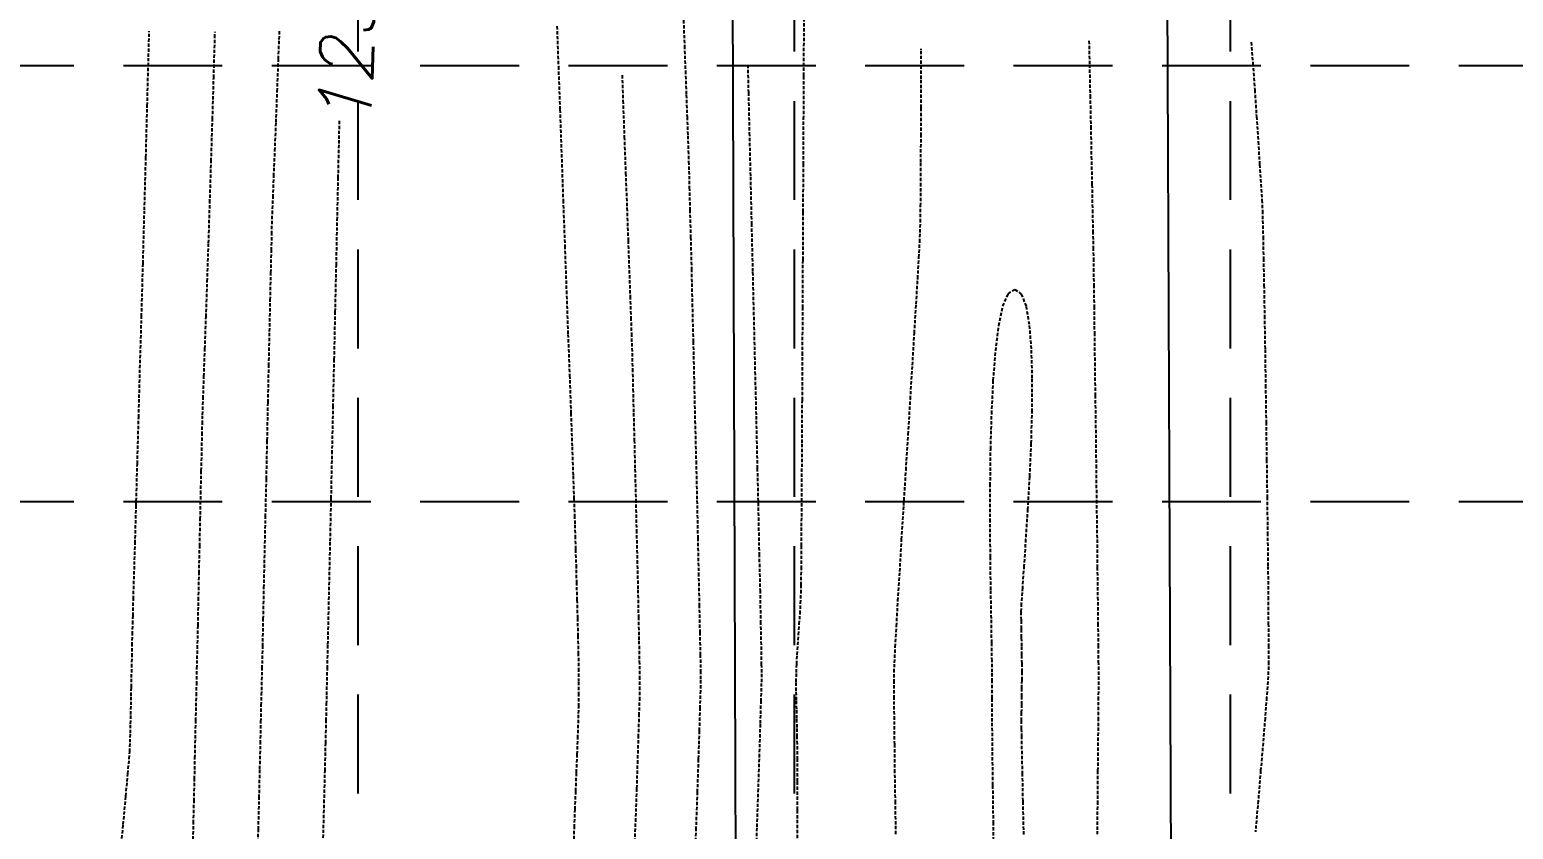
# Model space of a CAD drawing. Header units: inches. Extents: x 7994 to 10114, y 11164 to 12491.
# Drawn here: x 9889.2 to 10001.7, y 12265.6 to 12326.2 of the extents above; entities that cross this region are included whole.
import ezdxf

# ---------------------------------------------------------------- set-up
doc = ezdxf.new("R2010")
doc.units = ezdxf.units.IN
doc.header["$MEASUREMENT"] = 0
doc.linetypes.add('HIDDEN', pattern=[0.375, 0.25, -0.125])
doc.linetypes.add('x4227topo$0$HIDDEN', pattern=[0.375, 0.25, -0.125])
for name, color, linetype in [('CONTOURS', 43, 'x4227topo$0$HIDDEN'), ('GRID', 254, 'HIDDEN'), ('x4227 lots$0$p-row', 5, 'Continuous'), ('x4227topo$0$C-ROAD', 12, 'Continuous')]:
    doc.layers.add(name, color=color, linetype=linetype)
doc.styles.add('x4227topo$0$L100', font='simplex.shx', dxfattribs={"oblique": 15, "height": 6})

msp = doc.modelspace()

# ---------------------------------------------------------------- linework, layer by layer
at = {"layer": 'CONTOURS', "color": 43}
for p, q in [((9947.93, 12325.68, 1238), (9947.94, 12328.36, 1238)), ((9938.79, 12326.9, 1237), (9938.86, 12324.96, 1237)), ((9898.23, 12324.13, 1238), (9898.28, 12326.07, 1238)), ((9903.26, 12325.59, 1237), (9903.27, 12326.02, 1237)), ((9908.08, 12323.95, 1236), (9908.16, 12326.06, 1236)), ((9929.19, 12326.45, 1235), (9929.3, 12323.38, 1235)), ((9947.91, 12322.68, 1238), (9947.93, 12325.68, 1238)), ((9903.17, 12322.54, 1237), (9903.26, 12325.59, 1237)), ((9938.86, 12324.96, 1237), (9938.93, 12323.05, 1237)), ((9956.82, 12324.66, 1237), (9956.82, 12324.73, 1237)), ((9956.82, 12322.46, 1237), (9956.82, 12324.66, 1237)), ((9969.53, 12325.33, 1237), (9969.57, 12323.53, 1237)), ((9981.84, 12325.23, 1238), (9981.95, 12323.65, 1238)), ((9898.13, 12320.41, 1238), (9898.23, 12324.13, 1238)), ((9907.99, 12321.5, 1236), (9908.08, 12323.95, 1236)), ((9943.66, 12323.51, 1238), (9943.71, 12321.41, 1238)), ((9969.57, 12323.53, 1237), (9969.62, 12321.18, 1237)), ((9981.95, 12323.65, 1238), (9982.1, 12321.61, 1238)), ((9903.08, 12319.4, 1237), (9903.17, 12322.54, 1237)), ((9929.3, 12323.38, 1235), (9929.42, 12320.12, 1235)), ((9934.13, 12322.74, 1236), (9934.2, 12320.81, 1236)), ((9938.93, 12323.05, 1237), (9939, 12321.24, 1237)), ((9947.9, 12319.41, 1238), (9947.91, 12322.68, 1238)), ((9956.81, 12320.26, 1237), (9956.82, 12322.46, 1237)), ((9907.9, 12319.16, 1236), (9907.99, 12321.5, 1236)), ((9939, 12321.24, 1237), (9939.06, 12319.58, 1237)), ((9943.71, 12321.41, 1238), (9943.78, 12318.36, 1238)), ((9969.62, 12321.18, 1237), (9969.67, 12318.84, 1237)), ((9982.1, 12321.61, 1238), (9982.23, 12319.6, 1238)), ((9898.03, 12316.52, 1238), (9898.13, 12320.41, 1238)), ((9929.42, 12320.12, 1235), (9929.54, 12316.73, 1235)), ((9934.2, 12320.81, 1236), (9934.3, 12318.05, 1236)), ((9956.8, 12318.13, 1237), (9956.81, 12320.26, 1237)), ((9902.98, 12316.22, 1237), (9903.08, 12319.4, 1237)), ((9907.81, 12316.99, 1236), (9907.9, 12319.16, 1236)), ((9912.68, 12317.9, 1235), (9912.71, 12319.38, 1235)), ((9939.06, 12319.58, 1237), (9939.11, 12318.14, 1237)), ((9947.88, 12315.96, 1238), (9947.9, 12319.41, 1238)), ((9982.23, 12319.6, 1238), (9982.36, 12317.7, 1238)), ((9912.61, 12314.94, 1235), (9912.68, 12317.9, 1235)), ((9934.3, 12318.05, 1236), (9934.4, 12315.31, 1236)), ((9939.11, 12318.14, 1237), (9939.15, 12316.99, 1237)), ((9943.78, 12318.36, 1238), (9943.86, 12315.03, 1238)), ((9956.79, 12316.13, 1237), (9956.8, 12318.13, 1237)), ((9969.67, 12318.84, 1237), (9969.71, 12316.56, 1237)), ((9907.73, 12315.07, 1236), (9907.81, 12316.99, 1236)), ((9929.54, 12316.73, 1235), (9929.66, 12313.26, 1235)), ((9939.15, 12316.99, 1237), (9939.18, 12316.18, 1237)), ((9982.36, 12317.7, 1238), (9982.47, 12315.96, 1238)), ((9897.92, 12312.51, 1238), (9898.03, 12316.52, 1238)), ((9902.88, 12313.07, 1237), (9902.98, 12316.22, 1237)), ((9939.18, 12316.18, 1237), (9939.2, 12315.46, 1237)), ((9947.87, 12312.37, 1238), (9947.88, 12315.96, 1238)), ((9956.78, 12314.33, 1237), (9956.79, 12316.13, 1237)), ((9969.71, 12316.56, 1237), (9969.76, 12314.43, 1237)), ((9982.47, 12315.96, 1238), (9982.57, 12314.47, 1238)), ((9907.67, 12313.45, 1236), (9907.73, 12315.07, 1236)), ((9912.54, 12311.73, 1235), (9912.61, 12314.94, 1235)), ((9934.4, 12315.31, 1236), (9934.5, 12312.67, 1236)), ((9939.2, 12315.46, 1237), (9939.23, 12314.22, 1237)), ((9943.86, 12315.03, 1238), (9943.94, 12311.48, 1238)), ((9969.76, 12314.43, 1237), (9969.79, 12312.53, 1237)), ((9982.57, 12314.47, 1238), (9982.64, 12313.27, 1238)), ((9907.62, 12312.22, 1236), (9907.67, 12313.45, 1236)), ((9939.23, 12314.22, 1237), (9939.27, 12312.53, 1237)), ((9956.77, 12312.8, 1237), (9956.78, 12314.33, 1237)), ((9897.81, 12308.46, 1238), (9897.92, 12312.51, 1238)), ((9902.78, 12310.01, 1237), (9902.88, 12313.07, 1237)), ((9907.59, 12311.44, 1236), (9907.62, 12312.22, 1236)), ((9929.66, 12313.26, 1235), (9929.79, 12309.79, 1235)), ((9934.5, 12312.67, 1236), (9934.59, 12310.2, 1236)), ((9939.27, 12312.53, 1237), (9939.33, 12310.45, 1237)), ((9947.85, 12308.73, 1238), (9947.87, 12312.37, 1238)), ((9956.75, 12311.6, 1237), (9956.77, 12312.8, 1237)), ((9969.79, 12312.53, 1237), (9969.83, 12310.91, 1237)), ((9982.64, 12313.27, 1238), (9982.68, 12312.45, 1238)), ((9982.68, 12312.45, 1238), (9982.7, 12311.71, 1238)), ((9907.58, 12310.69, 1236), (9907.59, 12311.44, 1236)), ((9912.47, 12308.32, 1235), (9912.54, 12311.73, 1235)), ((9943.94, 12311.48, 1238), (9944.03, 12307.79, 1238)), ((9956.74, 12310.81, 1237), (9956.75, 12311.6, 1237)), ((9982.7, 12311.71, 1238), (9982.73, 12310.48, 1238)), ((9902.68, 12307.1, 1237), (9902.78, 12310.01, 1237)), ((9907.55, 12309.44, 1236), (9907.58, 12310.69, 1236)), ((9934.59, 12310.2, 1236), (9934.67, 12307.94, 1236)), ((9939.33, 12310.45, 1237), (9939.39, 12308.05, 1237)), ((9956.64, 12308.9, 1237), (9956.7, 12310.08, 1237)), ((9956.7, 12310.08, 1237), (9956.74, 12310.81, 1237)), ((9969.83, 12310.91, 1237), (9969.85, 12309.66, 1237)), ((9982.73, 12310.48, 1238), (9982.76, 12308.82, 1238)), ((9907.51, 12307.75, 1236), (9907.55, 12309.44, 1236)), ((9929.79, 12309.79, 1235), (9929.91, 12306.38, 1235)), ((9956.55, 12307.31, 1237), (9956.64, 12308.9, 1237)), ((9969.85, 12309.66, 1237), (9969.87, 12308.84, 1237)), ((9969.87, 12308.84, 1237), (9969.88, 12308.08, 1237)), ((9982.76, 12308.82, 1238), (9982.8, 12306.8, 1238)), ((9897.7, 12304.44, 1238), (9897.81, 12308.46, 1238)), ((9907.46, 12305.68, 1236), (9907.51, 12307.75, 1236)), ((9912.39, 12304.78, 1235), (9912.47, 12308.32, 1235)), ((9934.67, 12307.94, 1236), (9934.74, 12305.97, 1236)), ((9939.39, 12308.05, 1237), (9939.45, 12305.39, 1237)), ((9944.03, 12307.79, 1238), (9944.12, 12304.02, 1238)), ((9947.83, 12305.09, 1238), (9947.85, 12308.73, 1238)), ((9969.88, 12308.08, 1237), (9969.89, 12306.84, 1237)), ((9902.59, 12304.4, 1237), (9902.68, 12307.1, 1237)), ((9956.43, 12305.38, 1237), (9956.55, 12307.31, 1237)), ((9969.89, 12306.84, 1237), (9969.92, 12305.19, 1237)), ((9982.8, 12306.8, 1238), (9982.84, 12304.48, 1238)), ((9907.41, 12303.31, 1236), (9907.46, 12305.68, 1236)), ((9929.91, 12306.38, 1235), (9930.03, 12303.08, 1235)), ((9934.74, 12305.97, 1236), (9934.8, 12304.35, 1236)), ((9963.01, 12305.22, 1236), (9963.41, 12306.16, 1236)), ((9963.41, 12306.16, 1236), (9963.9, 12306.49, 1236)), ((9963.9, 12306.49, 1236), (9964.4, 12306.14, 1236)), ((9964.4, 12306.14, 1236), (9964.76, 12305.2, 1236)), ((9897.58, 12300.52, 1238), (9897.7, 12304.44, 1238)), ((9902.5, 12301.98, 1237), (9902.59, 12304.4, 1237)), ((9912.31, 12301.18, 1235), (9912.39, 12304.78, 1235)), ((9934.8, 12304.35, 1236), (9934.84, 12303.14, 1236)), ((9939.45, 12305.39, 1237), (9939.52, 12302.54, 1237)), ((9947.82, 12301.52, 1238), (9947.83, 12305.09, 1238)), ((9956.3, 12303.17, 1237), (9956.43, 12305.38, 1237)), ((9962.7, 12303.75, 1236), (9963.01, 12305.22, 1236)), ((9964.76, 12305.2, 1236), (9965.01, 12303.74, 1236)), ((9969.92, 12305.19, 1237), (9969.94, 12303.2, 1237)), ((9982.84, 12304.48, 1238), (9982.88, 12301.93, 1238)), ((9907.35, 12300.7, 1236), (9907.41, 12303.31, 1236)), ((9944.12, 12304.02, 1238), (9944.21, 12300.24, 1238)), ((9962.46, 12301.84, 1236), (9962.7, 12303.75, 1236)), ((9965.01, 12303.74, 1236), (9965.15, 12301.88, 1236)), ((9969.94, 12303.2, 1237), (9969.97, 12300.93, 1237)), ((9930.03, 12303.08, 1235), (9930.15, 12299.97, 1235)), ((9934.84, 12303.14, 1236), (9934.86, 12302.41, 1236)), ((9934.86, 12302.41, 1236), (9934.89, 12301.65, 1236)), ((9939.52, 12302.54, 1237), (9939.59, 12299.56, 1237)), ((9956.15, 12300.74, 1237), (9956.3, 12303.17, 1237)), ((9902.43, 12299.9, 1237), (9902.5, 12301.98, 1237)), ((9912.23, 12297.58, 1235), (9912.31, 12301.18, 1235)), ((9934.89, 12301.65, 1236), (9934.92, 12300.47, 1236)), ((9947.8, 12298.09, 1238), (9947.82, 12301.52, 1238)), ((9962.28, 12299.58, 1236), (9962.46, 12301.84, 1236)), ((9965.15, 12301.88, 1236), (9965.21, 12299.71, 1236)), ((9969.97, 12300.93, 1237), (9970, 12298.46, 1237)), ((9982.88, 12301.93, 1238), (9982.92, 12299.22, 1238)), ((9897.48, 12296.78, 1238), (9897.58, 12300.52, 1238)), ((9902.37, 12298.21, 1237), (9902.43, 12299.9, 1237)), ((9907.29, 12297.92, 1236), (9907.35, 12300.7, 1236)), ((9930.15, 12299.97, 1235), (9930.25, 12297.1, 1235)), ((9934.92, 12300.47, 1236), (9934.96, 12298.93, 1236)), ((9944.21, 12300.24, 1238), (9944.3, 12296.53, 1238)), ((9955.99, 12298.16, 1237), (9956.15, 12300.74, 1237)), ((9934.96, 12298.93, 1236), (9935, 12297.11, 1236)), ((9939.59, 12299.56, 1237), (9939.66, 12296.51, 1237)), ((9962.16, 12297.07, 1236), (9962.28, 12299.58, 1236)), ((9965.21, 12299.71, 1236), (9965.2, 12297.32, 1236)), ((9982.92, 12299.22, 1238), (9982.96, 12296.41, 1238)), ((9902.33, 12296.99, 1237), (9902.37, 12298.21, 1237)), ((9907.23, 12295.04, 1236), (9907.29, 12297.92, 1236)), ((9912.15, 12294.04, 1235), (9912.23, 12297.58, 1235)), ((9947.78, 12294.86, 1238), (9947.8, 12298.09, 1238)), ((9955.83, 12295.49, 1237), (9955.99, 12298.16, 1237)), ((9970, 12298.46, 1237), (9970.04, 12295.85, 1237)), ((9897.38, 12293.27, 1238), (9897.48, 12296.78, 1238)), ((9902.31, 12296.29, 1237), (9902.33, 12296.99, 1237)), ((9930.25, 12297.1, 1235), (9930.34, 12294.54, 1235)), ((9935, 12297.11, 1236), (9935.06, 12295.06, 1236)), ((9939.66, 12296.51, 1237), (9939.74, 12293.47, 1237)), ((9944.3, 12296.53, 1238), (9944.38, 12292.94, 1238)), ((9962.08, 12294.38, 1236), (9962.16, 12297.07, 1236)), ((9965.2, 12297.32, 1236), (9965.13, 12294.81, 1236)), ((9902.27, 12294.25, 1237), (9902.29, 12295.46, 1237)), ((9902.29, 12295.46, 1237), (9902.31, 12296.29, 1237)), ((9955.66, 12292.78, 1237), (9955.83, 12295.49, 1237)), ((9970.04, 12295.85, 1237), (9970.07, 12293.17, 1237)), ((9982.96, 12296.41, 1238), (9983, 12293.56, 1238)), ((9902.23, 12292.74, 1237), (9902.27, 12294.25, 1237)), ((9907.17, 12292.13, 1236), (9907.23, 12295.04, 1236)), ((9930.34, 12294.54, 1235), (9930.42, 12292.35, 1235)), ((9935.06, 12295.06, 1236), (9935.11, 12292.86, 1236)), ((9947.77, 12291.9, 1238), (9947.78, 12294.86, 1238)), ((9962.05, 12291.62, 1236), (9962.08, 12294.38, 1236)), ((9965.13, 12294.81, 1236), (9965.02, 12292.28, 1236)), ((9897.29, 12290.06, 1238), (9897.38, 12293.27, 1238)), ((9912.08, 12290.63, 1235), (9912.15, 12294.04, 1235)), ((9939.74, 12293.47, 1237), (9939.81, 12290.49, 1237)), ((9970.07, 12293.17, 1237), (9970.1, 12290.5, 1237)), ((9983, 12293.56, 1238), (9983.04, 12290.75, 1238)), ((9902.19, 12290.99, 1237), (9902.23, 12292.74, 1237)), ((9907.1, 12289.25, 1236), (9907.17, 12292.13, 1236)), ((9930.42, 12292.35, 1235), (9930.48, 12290.6, 1235)), ((9935.11, 12292.86, 1236), (9935.17, 12290.55, 1236)), ((9944.38, 12292.94, 1238), (9944.46, 12289.56, 1238)), ((9955.49, 12290.11, 1237), (9955.66, 12292.78, 1237)), ((9965.02, 12292.28, 1236), (9964.88, 12289.83, 1236)), ((9902.15, 12289.06, 1237), (9902.19, 12290.99, 1237)), ((9947.75, 12289.28, 1238), (9947.77, 12291.9, 1238)), ((9962.04, 12288.86, 1236), (9962.05, 12291.62, 1236)), ((9897.21, 12287.24, 1238), (9897.29, 12290.06, 1238)), ((9912.01, 12287.41, 1235), (9912.08, 12290.63, 1235)), ((9930.48, 12290.6, 1235), (9930.53, 12289.34, 1235)), ((9935.17, 12290.55, 1236), (9935.22, 12288.22, 1236)), ((9939.81, 12290.49, 1237), (9939.87, 12287.64, 1237)), ((9955.33, 12287.53, 1237), (9955.49, 12290.11, 1237)), ((9964.88, 12289.83, 1236), (9964.73, 12287.54, 1236)), ((9970.1, 12290.5, 1237), (9970.14, 12287.89, 1237)), ((9983.04, 12290.75, 1238), (9983.07, 12288.04, 1238)), ((9902.11, 12287.03, 1237), (9902.15, 12289.06, 1237)), ((9907.04, 12286.48, 1236), (9907.1, 12289.25, 1236)), ((9930.53, 12289.34, 1235), (9930.55, 12288.64, 1235)), ((9930.55, 12288.64, 1235), (9930.57, 12287.8, 1235)), ((9944.46, 12289.56, 1238), (9944.52, 12286.44, 1238)), ((9947.74, 12287.05, 1238), (9947.75, 12289.28, 1238)), ((9962.06, 12286.2, 1236), (9962.04, 12288.86, 1236)), ((9930.57, 12287.8, 1235), (9930.6, 12286.77, 1235)), ((9935.22, 12288.22, 1236), (9935.28, 12285.92, 1236)), ((9939.87, 12287.64, 1237), (9939.93, 12284.98, 1237)), ((9955.19, 12285.1, 1237), (9955.33, 12287.53, 1237)), ((9964.73, 12287.54, 1236), (9964.6, 12285.52, 1236)), ((9970.14, 12287.89, 1237), (9970.16, 12285.42, 1237)), ((9983.07, 12288.04, 1238), (9983.1, 12285.49, 1238)), ((9897.14, 12284.87, 1238), (9897.21, 12287.24, 1238)), ((9902.06, 12284.97, 1237), (9902.11, 12287.03, 1237)), ((9906.98, 12283.87, 1236), (9907.04, 12286.48, 1236)), ((9911.94, 12284.45, 1235), (9912.01, 12287.41, 1235)), ((9930.6, 12286.77, 1235), (9930.64, 12285.59, 1235)), ((9944.52, 12286.44, 1238), (9944.59, 12283.67, 1238)), ((9947.73, 12285.3, 1238), (9947.74, 12287.05, 1238)), ((9930.64, 12285.59, 1235), (9930.67, 12284.3, 1235)), ((9935.28, 12285.92, 1236), (9935.33, 12283.71, 1236)), ((9947.71, 12284.07, 1238), (9947.73, 12285.3, 1238)), ((9962.09, 12283.72, 1236), (9962.06, 12286.2, 1236)), ((9964.6, 12285.52, 1236), (9964.48, 12283.87, 1236)), ((9970.16, 12285.42, 1237), (9970.19, 12283.15, 1237)), ((9983.1, 12285.49, 1238), (9983.12, 12283.18, 1238)), ((9897.08, 12283.01, 1238), (9897.14, 12284.87, 1238)), ((9902.02, 12282.94, 1237), (9902.06, 12284.97, 1237)), ((9911.88, 12281.82, 1235), (9911.94, 12284.45, 1235)), ((9930.67, 12284.3, 1235), (9930.71, 12282.95, 1235)), ((9939.93, 12284.98, 1237), (9939.98, 12282.58, 1237)), ((9947.7, 12283.45, 1238), (9947.71, 12284.07, 1238)), ((9955.05, 12282.89, 1237), (9955.19, 12285.1, 1237)), ((9897.05, 12281.74, 1238), (9897.08, 12283.01, 1238)), ((9901.98, 12281.01, 1237), (9902.02, 12282.94, 1237)), ((9906.93, 12281.5, 1236), (9906.98, 12283.87, 1236)), ((9930.71, 12282.95, 1235), (9930.75, 12281.57, 1235)), ((9935.33, 12283.71, 1236), (9935.37, 12281.66, 1236)), ((9944.59, 12283.67, 1238), (9944.63, 12281.3, 1238)), ((9947.67, 12282.68, 1238), (9947.7, 12283.45, 1238)), ((9962.13, 12281.53, 1236), (9962.09, 12283.72, 1236)), ((9964.48, 12283.87, 1236), (9964.4, 12282.68, 1236)), ((9970.19, 12283.15, 1237), (9970.21, 12281.16, 1237)), ((9983.12, 12283.18, 1238), (9983.13, 12281.15, 1238)), ((9911.83, 12279.56, 1235), (9911.88, 12281.82, 1235)), ((9939.98, 12282.58, 1237), (9940.02, 12280.5, 1237)), ((9947.57, 12281.1, 1238), (9947.63, 12281.89, 1238)), ((9947.63, 12281.89, 1238), (9947.67, 12282.68, 1238)), ((9954.94, 12280.96, 1237), (9955.05, 12282.89, 1237)), ((9964.4, 12282.68, 1236), (9964.37, 12282.04, 1236)), ((9964.37, 12282.04, 1236), (9964.38, 12281.39, 1236)), ((9897.01, 12280.33, 1238), (9897.03, 12281.13, 1238)), ((9897.03, 12281.13, 1238), (9897.05, 12281.74, 1238)), ((9901.94, 12279.26, 1237), (9901.98, 12281.01, 1237)), ((9906.89, 12279.43, 1236), (9906.93, 12281.5, 1236)), ((9930.75, 12281.57, 1235), (9930.78, 12280.22, 1235)), ((9935.37, 12281.66, 1236), (9935.41, 12279.84, 1236)), ((9944.63, 12281.3, 1238), (9944.67, 12279.4, 1238)), ((9947.52, 12280.3, 1238), (9947.57, 12281.1, 1238)), ((9954.85, 12279.37, 1237), (9954.94, 12280.96, 1237)), ((9962.16, 12279.69, 1236), (9962.13, 12281.53, 1236)), ((9964.38, 12281.39, 1236), (9964.39, 12280.73, 1236)), ((9964.39, 12280.73, 1236), (9964.4, 12280.06, 1236)), ((9970.21, 12281.16, 1237), (9970.23, 12279.51, 1237)), ((9983.13, 12281.15, 1238), (9983.14, 12279.49, 1238)), ((9896.99, 12279.5, 1238), (9897.01, 12280.33, 1238)), ((9911.79, 12277.76, 1235), (9911.83, 12279.56, 1235)), ((9930.78, 12280.22, 1235), (9930.81, 12278.93, 1235)), ((9935.41, 12279.84, 1236), (9935.44, 12278.31, 1236)), ((9940.02, 12280.5, 1237), (9940.06, 12278.81, 1237)), ((9947.46, 12279.53, 1238), (9947.52, 12280.3, 1238)), ((9962.18, 12278.32, 1236), (9962.16, 12279.69, 1236)), ((9964.4, 12280.06, 1236), (9964.41, 12279.4, 1236)), ((9896.96, 12277.85, 1238), (9896.98, 12278.67, 1238)), ((9896.98, 12278.67, 1238), (9896.99, 12279.5, 1238)), ((9901.9, 12277.74, 1237), (9901.94, 12279.26, 1237)), ((9906.85, 12277.74, 1236), (9906.89, 12279.43, 1236)), ((9930.81, 12278.93, 1235), (9930.83, 12277.75, 1235)), ((9940.06, 12278.81, 1237), (9940.08, 12277.57, 1237)), ((9944.67, 12279.4, 1238), (9944.69, 12278.06, 1238)), ((9947.37, 12278.08, 1238), (9947.41, 12278.78, 1238)), ((9947.41, 12278.78, 1238), (9947.46, 12279.53, 1238)), ((9954.79, 12278.18, 1237), (9954.85, 12279.37, 1237)), ((9964.41, 12279.4, 1236), (9964.42, 12278.75, 1236)), ((9964.42, 12278.75, 1236), (9964.43, 12278.11, 1236)), ((9970.23, 12279.51, 1237), (9970.24, 12278.27, 1237)), ((9983.14, 12279.49, 1238), (9983.14, 12278.26, 1238)), ((9896.94, 12277.07, 1238), (9896.96, 12277.85, 1238)), ((9901.88, 12276.54, 1237), (9901.9, 12277.74, 1237)), ((9906.82, 12276.48, 1236), (9906.85, 12277.74, 1236)), ((9911.76, 12276.47, 1235), (9911.79, 12277.76, 1235)), ((9930.83, 12277.75, 1235), (9930.84, 12276.72, 1235)), ((9935.44, 12278.31, 1236), (9935.46, 12277.13, 1236)), ((9940.08, 12277.57, 1237), (9940.08, 12276.85, 1237)), ((9944.69, 12278.06, 1238), (9944.7, 12277.33, 1238)), ((9944.7, 12277.33, 1238), (9944.69, 12276.62, 1238)), ((9947.34, 12276.74, 1238), (9947.35, 12277.44, 1238)), ((9947.35, 12277.44, 1238), (9947.37, 12278.08, 1238)), ((9954.76, 12277.46, 1237), (9954.79, 12278.18, 1237)), ((9954.76, 12276.68, 1237), (9954.76, 12277.46, 1237)), ((9962.18, 12277.48, 1236), (9962.18, 12278.32, 1236)), ((9962.18, 12276.77, 1236), (9962.18, 12277.48, 1236)), ((9964.43, 12278.11, 1236), (9964.43, 12277.49, 1236)), ((9964.43, 12277.49, 1236), (9964.43, 12276.87, 1236)), ((9970.24, 12278.27, 1237), (9970.25, 12277.51, 1237)), ((9970.25, 12277.51, 1237), (9970.25, 12276.76, 1237)), ((9983.13, 12277.52, 1238), (9983.09, 12276.75, 1238)), ((9983.14, 12278.26, 1238), (9983.13, 12277.52, 1238)), ((9896.91, 12275.68, 1238), (9896.93, 12276.34, 1238)), ((9896.93, 12276.34, 1238), (9896.94, 12277.07, 1238)), ((9901.86, 12275.71, 1237), (9901.88, 12276.54, 1237)), ((9906.8, 12275.74, 1236), (9906.82, 12276.48, 1236)), ((9911.75, 12275.76, 1235), (9911.76, 12276.47, 1235)), ((9930.84, 12276.72, 1235), (9930.84, 12275.88, 1235)), ((9935.46, 12276.36, 1236), (9935.45, 12275.55, 1236)), ((9935.46, 12277.13, 1236), (9935.46, 12276.36, 1236)), ((9940.08, 12276.85, 1237), (9940.07, 12276.08, 1237)), ((9944.69, 12276.62, 1238), (9944.65, 12275.32, 1238)), ((9947.34, 12276.05, 1238), (9947.34, 12276.74, 1238)), ((9954.76, 12275.47, 1237), (9954.76, 12276.68, 1237)), ((9962.18, 12275.5, 1236), (9962.18, 12276.77, 1236)), ((9964.42, 12276.26, 1236), (9964.41, 12275.64, 1236)), ((9964.43, 12276.87, 1236), (9964.42, 12276.26, 1236)), ((9970.25, 12276.76, 1237), (9970.24, 12275.58, 1237)), ((9983.09, 12276.75, 1238), (9983, 12275.55, 1238)), ((9896.9, 12274.98, 1238), (9896.91, 12275.68, 1238)), ((9901.84, 12274.89, 1237), (9901.86, 12275.71, 1237)), ((9906.78, 12274.95, 1236), (9906.8, 12275.74, 1236)), ((9911.73, 12275.04, 1235), (9911.75, 12275.76, 1235)), ((9930.84, 12275.88, 1235), (9930.83, 12274.97, 1235)), ((9935.45, 12275.55, 1236), (9935.41, 12274.3, 1236)), ((9940.07, 12276.08, 1237), (9940.03, 12274.78, 1237)), ((9944.65, 12275.32, 1238), (9944.6, 12273.52, 1238)), ((9947.35, 12275.35, 1238), (9947.34, 12276.05, 1238)), ((9947.37, 12274.66, 1238), (9947.35, 12275.35, 1238)), ((9954.78, 12273.88, 1237), (9954.76, 12275.47, 1237)), ((9962.2, 12273.72, 1236), (9962.18, 12275.5, 1236)), ((9964.41, 12275.64, 1236), (9964.41, 12275.02, 1236)), ((9970.24, 12275.58, 1237), (9970.23, 12274.01, 1237)), ((9983, 12275.55, 1238), (9982.88, 12273.97, 1238)), ((9896.87, 12273.56, 1238), (9896.89, 12274.27, 1238)), ((9896.89, 12274.27, 1238), (9896.9, 12274.98, 1238)), ((9901.81, 12273.78, 1237), (9901.84, 12274.89, 1237)), ((9906.75, 12273.71, 1236), (9906.78, 12274.95, 1236)), ((9911.7, 12273.79, 1235), (9911.73, 12275.04, 1235)), ((9930.83, 12274.97, 1235), (9930.8, 12273.85, 1235)), ((9935.41, 12274.3, 1236), (9935.36, 12272.68, 1236)), ((9940.03, 12274.78, 1237), (9939.98, 12273.02, 1237)), ((9947.39, 12273.96, 1238), (9947.37, 12274.66, 1238)), ((9947.4, 12273.27, 1238), (9947.39, 12273.96, 1238)), ((9964.41, 12275.02, 1236), (9964.4, 12274.41, 1236)), ((9964.4, 12274.41, 1236), (9964.4, 12273.79, 1236)), ((9970.23, 12274.01, 1237), (9970.21, 12272.12, 1237)), ((9982.88, 12273.97, 1238), (9982.73, 12272.1, 1238)), ((9896.83, 12272.15, 1238), (9896.86, 12272.85, 1238)), ((9896.86, 12272.85, 1238), (9896.87, 12273.56, 1238)), ((9901.78, 12272.45, 1237), (9901.81, 12273.78, 1237)), ((9906.72, 12272.07, 1236), (9906.75, 12273.71, 1236)), ((9911.66, 12272.09, 1235), (9911.7, 12273.79, 1235)), ((9930.8, 12273.85, 1235), (9930.76, 12272.6, 1235)), ((9939.98, 12273.02, 1237), (9939.91, 12270.86, 1237)), ((9944.6, 12273.52, 1238), (9944.53, 12271.26, 1238)), ((9947.41, 12272.57, 1238), (9947.4, 12273.27, 1238)), ((9954.8, 12271.99, 1237), (9954.78, 12273.88, 1237)), ((9962.22, 12271.5, 1236), (9962.2, 12273.72, 1236)), ((9964.4, 12273.79, 1236), (9964.4, 12273.18, 1236)), ((9964.4, 12273.18, 1236), (9964.41, 12272.64, 1236)), ((9896.8, 12271.44, 1238), (9896.83, 12272.15, 1238)), ((9901.75, 12270.96, 1237), (9901.78, 12272.45, 1237)), ((9906.67, 12270.12, 1236), (9906.72, 12272.07, 1236)), ((9911.61, 12269.99, 1235), (9911.66, 12272.09, 1235)), ((9930.76, 12272.6, 1235), (9930.71, 12271.24, 1235)), ((9935.36, 12272.68, 1236), (9935.3, 12270.77, 1236)), ((9947.42, 12272.01, 1238), (9947.41, 12272.57, 1238)), ((9947.42, 12270.86, 1238), (9947.42, 12272.01, 1238)), ((9954.82, 12269.87, 1237), (9954.8, 12271.99, 1237)), ((9964.41, 12272.64, 1236), (9964.43, 12271.49, 1236)), ((9970.21, 12272.12, 1237), (9970.19, 12269.98, 1237)), ((9982.73, 12272.1, 1238), (9982.55, 12270, 1238)), ((9896.66, 12269.76, 1238), (9896.76, 12270.9, 1238)), ((9896.76, 12270.9, 1238), (9896.8, 12271.44, 1238)), ((9901.72, 12269.35, 1237), (9901.75, 12270.96, 1237)), ((9930.71, 12271.24, 1235), (9930.65, 12269.83, 1235)), ((9935.3, 12270.77, 1236), (9935.23, 12268.64, 1236)), ((9939.91, 12270.86, 1237), (9939.83, 12268.38, 1237)), ((9944.53, 12271.26, 1238), (9944.44, 12268.62, 1238)), ((9947.43, 12269.18, 1238), (9947.42, 12270.86, 1238)), ((9962.25, 12268.9, 1236), (9962.22, 12271.5, 1236)), ((9964.43, 12271.49, 1236), (9964.47, 12269.81, 1236)), ((9896.51, 12268.07, 1238), (9896.66, 12269.76, 1238)), ((9906.62, 12267.93, 1236), (9906.67, 12270.12, 1236)), ((9911.55, 12267.57, 1235), (9911.61, 12269.99, 1235)), ((9930.65, 12269.83, 1235), (9930.6, 12268.43, 1235)), ((9954.86, 12267.57, 1237), (9954.82, 12269.87, 1237)), ((9964.47, 12269.81, 1236), (9964.51, 12267.65, 1236)), ((9970.19, 12269.98, 1237), (9970.17, 12267.65, 1237)), ((9982.55, 12270, 1238), (9982.36, 12267.72, 1238)), ((9901.68, 12267.69, 1237), (9901.72, 12269.35, 1237)), ((9930.6, 12268.43, 1235), (9930.54, 12267.07, 1235)), ((9935.23, 12268.64, 1236), (9935.15, 12266.36, 1236)), ((9939.83, 12268.38, 1237), (9939.73, 12265.65, 1237)), ((9944.44, 12268.62, 1238), (9944.34, 12265.66, 1238)), ((9947.43, 12267.04, 1238), (9947.43, 12269.18, 1238)), ((9962.29, 12265.99, 1236), (9962.25, 12268.9, 1236)), ((9896.31, 12265.92, 1238), (9896.51, 12268.07, 1238)), ((9901.64, 12266.03, 1237), (9901.68, 12267.69, 1237)), ((9906.56, 12265.55, 1236), (9906.62, 12267.93, 1236)), ((9911.48, 12264.9, 1235), (9911.55, 12267.57, 1235)), ((9954.89, 12265.18, 1237), (9954.86, 12267.57, 1237)), ((9964.51, 12267.65, 1236), (9964.57, 12265.09, 1236)), ((9970.17, 12267.65, 1237), (9970.15, 12265.19, 1237)), ((9982.36, 12267.72, 1238), (9982.15, 12265.35, 1238)), ((9930.54, 12267.07, 1235), (9930.5, 12265.81, 1235)), ((9935.15, 12266.36, 1236), (9935.06, 12264.01, 1236)), ((9947.44, 12264.51, 1238), (9947.43, 12267.04, 1238)), ((9896.08, 12263.37, 1238), (9896.31, 12265.92, 1238)), ((9901.6, 12264.42, 1237), (9901.64, 12266.03, 1237)), ((9906.5, 12263.08, 1236), (9906.56, 12265.55, 1236)), ((9930.5, 12265.81, 1235), (9930.46, 12264.7, 1235)), ((9939.73, 12265.65, 1237), (9939.63, 12262.74, 1237)), ((9944.34, 12265.66, 1238), (9944.24, 12262.45, 1238)), ((9962.33, 12262.83, 1236), (9962.29, 12265.99, 1236))]:
    msp.add_line(p, q, dxfattribs=at)
at = {"layer": 'GRID', "color": 253, "linetype": 'HIDDEN', "ltscale": 30}
for p, q in [((9914.09, 12455.77), (9914.09, 11298)), ((9947.17, 12455.77), (9947.17, 11298)), ((9980.24, 12455.77), (9980.24, 11298)), ((8028.82, 12323.47), (10079.47, 12323.47)), ((8028.82, 12290.4), (10079.47, 12290.4))]:
    msp.add_line(p, q, dxfattribs=at)
at = {"layer": 'x4227 lots$0$p-row', "color": 7}
msp.add_line((9942.4, 12364.35), (9944.58, 11685.48), dxfattribs=at)
at = {"layer": 'x4227topo$0$C-ROAD', "color": 7}
msp.add_line((9977.22, 11906.62), (9975.12, 12418.77), dxfattribs=at)

# ---------------------------------------------------------------- texts
at = {"layer": 'CONTOURS', "color": 43, "style": 'x4227topo$0$L100', "oblique": 15}
msp.add_text('1235', height=4, rotation=88.3152, dxfattribs=at).set_placement((9915.07, 12318.54, 1235))

doc.saveas('drawing.dxf')
